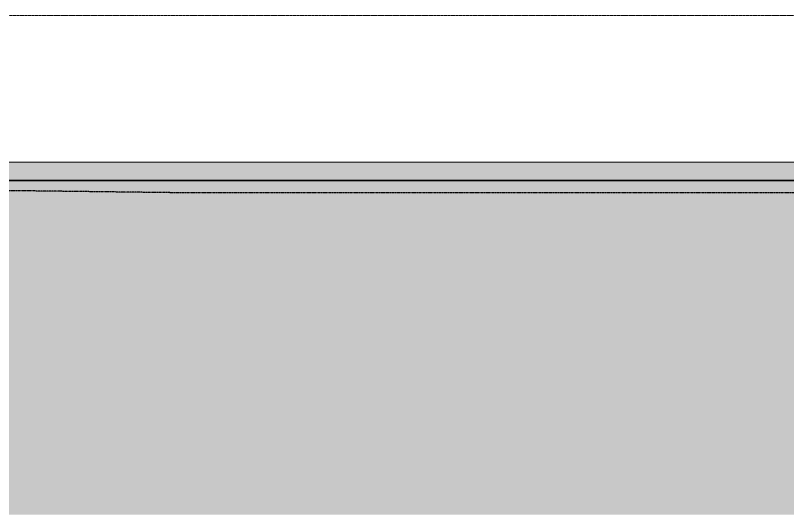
# Model space of a CAD drawing. Header units: millimetres. Extents: x 4237772 to 4686020, y -673 to 29459.
# Drawn here: x 4315247 to 4327887, y -567 to 7600 of the extents above; entities that cross this region are included whole.
import ezdxf

# ---------------------------------------------------------------- set-up
doc = ezdxf.new("R2010")
doc.units = ezdxf.units.MM
doc.linetypes.add('AEC_Center', pattern=[24, 12, -4, 4, -4])
doc.linetypes.add('Existing Ground', pattern=[4.5, 3, -1.5])
for name, color, linetype, lineweight in [('A-DETL', 90, 'Continuous', 18), ('A-DETL-GENF', 92, 'Continuous', 5), ('A-FLOR', 192, 'Continuous', 5), ('A-FLOR-LEVL', 51, 'Continuous', 5), ('A-FLOR-PATT', 8, 'Continuous', 15)]:
    doc.layers.add(name, color=color, linetype=linetype, lineweight=lineweight)

msp = doc.modelspace()

# ---------------------------------------------------------------- hatches: boundary and pattern name
at = {"layer": 'A-DETL-GENF'}
h = msp.add_hatch(dxfattribs=at)
h.set_pattern_fill('FP_179', color=9, style=0, pattern_type=2)
h.set_pattern_definition([(135, (4308746.76, 10479), (-707.1068, 6e-14), [500, -500]), (135, (4308879.34, 10611.6), (-707.1068, 6e-14), [500, -500]), (135, (4309011.9, 10744.2), (-707.1068, 6e-14), [500, -500]), (45, (4308746.76, 10390.63), (0, 707.1068), [500, -500]), (45, (4308879.34, 10258.05), (0, 707.1068), [500, -500]), (45, (4309011.9, 10125.47), (0, 707.1068), [500, -500])])
h.paths.add_polyline_path([(4363256, 4200), (4363256, 4200), (4363279, 4195)])
h.paths.add_polyline_path([(4245977, -567), (4286240, -567), (4286240, -567), (4372683, -567), (4372683, 3455), (4371508, 3533), (4369528, 3533), (4367571, 3926), (4363179, 4217), (4363178, 4218), (4363083, 4224), (4362969, 4265), (4362957, 4270), (4361016, 4976), (4353322, 5241), (4353322, 4300), (4350898, 4300), (4350898, 4624), (4350622, 4900), (4335082, 4900), (4334682, 4500), (4334682, 4100), (4330682, 4100), (4330682, 4500), (4330282, 4900), (4314682, 4900), (4314382, 4600), (4314382, 4300), (4311982, 4300), (4311982, 4900), (4270800, 4900), (4277901, 5064), (4268019, 5024), (4264656, 5200), (4248842, 5200), (4245977, 5050), (4245977, 225)])
at = {"layer": 'A-FLOR-PATT', "lineweight": 5}
h = msp.add_hatch(dxfattribs=at)
h.set_pattern_fill('FP_3', color=256, style=0, pattern_type=2)
h.set_pattern_definition([(50, (4308746.8, 10390.6), (1457.472, -127.512), [152.4, -1676.4]), (355, (4308746.8, 10390.6), (-281.94, 1528.454), [121.92, -1341.12]), (100.451, (4308868.2, 10380), (1175.54, 1400.933), [129.52, -1424.72]), (46.184, (4308746.8, 10797), (2168.63, -336.34), [228.6, -2514.6]), (96.636, (4308927.5, 10769), (1899.22, 1979.42), [194.28, -2137.08]), (351.184, (4308746.8, 10797), (1899.24, 1979.4), [182.88, -2011.68]), (21, (4308950, 10695.4), (1212.915, -818.12), [152.4, -1676.4]), (326, (4308950, 10695.4), (494.417, 1473.504), [121.92, -1341.12]), (71.451, (4309051, 10627.3), (1707.337, 655.37), [129.52, -1424.72]), (37.5, (4308746.76, 10390.63), (24.7094, 676.44), [67.056, -1257.808, 67.056, -2640.584]), (37.5, (4308746.76, 10390.63), (24.7094, 676.44), [-1391.92, -1294.384, 67.056, -1279.144]), (7.5, (4308746.76, 10390.6), (534.558, 801.444), [67.056, -709.168, 67.056, -1740.408]), (7.5, (4308746.76, 10390.6), (534.558, 801.444), [-843.28, -1227.328, 67.056, -446.024]), (327.5, (4308293.6, 10390.63), (1084.7275, -45.831), [67.056, -440.944, 67.056, -3621.024]), (327.5, (4308293.6, 10390.63), (1084.7275, -45.831), [-575.056, -1517.904, 67.056, -2036.064]), (317.5, (4308090.4, 10390.6), (1185.035, 203.414), [67.056, -593.344, 67.056, -2479.04]), (317.5, (4308090.4, 10390.6), (1185.035, 203.414), [-727.456, -985.52, 67.056, -1426.464])])
h.paths.add_polyline_path([(4314682, 4900), (4330282, 4900), (4330282, 5200), (4314682, 5200), (4314682, 5053)])
h.paths.add_polyline_path([(4340016, 4900), (4350622, 4900), (4350622, 5200), (4335092, 5200), (4335092, 4910), (4335082, 4900), (4339521, 4900)])

# ---------------------------------------------------------------- linework, layer by layer
at = {"layer": 'A-DETL', "linetype": 'Existing Ground', "lineweight": 25}
for p, q in [((4317796, 4700), (4308596, 4814)), ((4334396, 4700), (4317796, 4700))]:
    msp.add_line(p, q, dxfattribs=at)
at = {"layer": 'A-DETL', "lineweight": 35}
msp.add_line((4330282, 4900), (4314682, 4900), dxfattribs=at)
at = {"layer": 'A-FLOR', "lineweight": 15}
msp.add_line((4330282, 5200), (4314682, 5200), dxfattribs=at)
at = {"layer": 'A-FLOR-LEVL', "linetype": 'AEC_Center'}
for p, q in [((4238572, 7600), (4377820, 7600)), ((4238572, 5200), (4377820, 5200))]:
    msp.add_line(p, q, dxfattribs=at)

doc.saveas('drawing.dxf')
